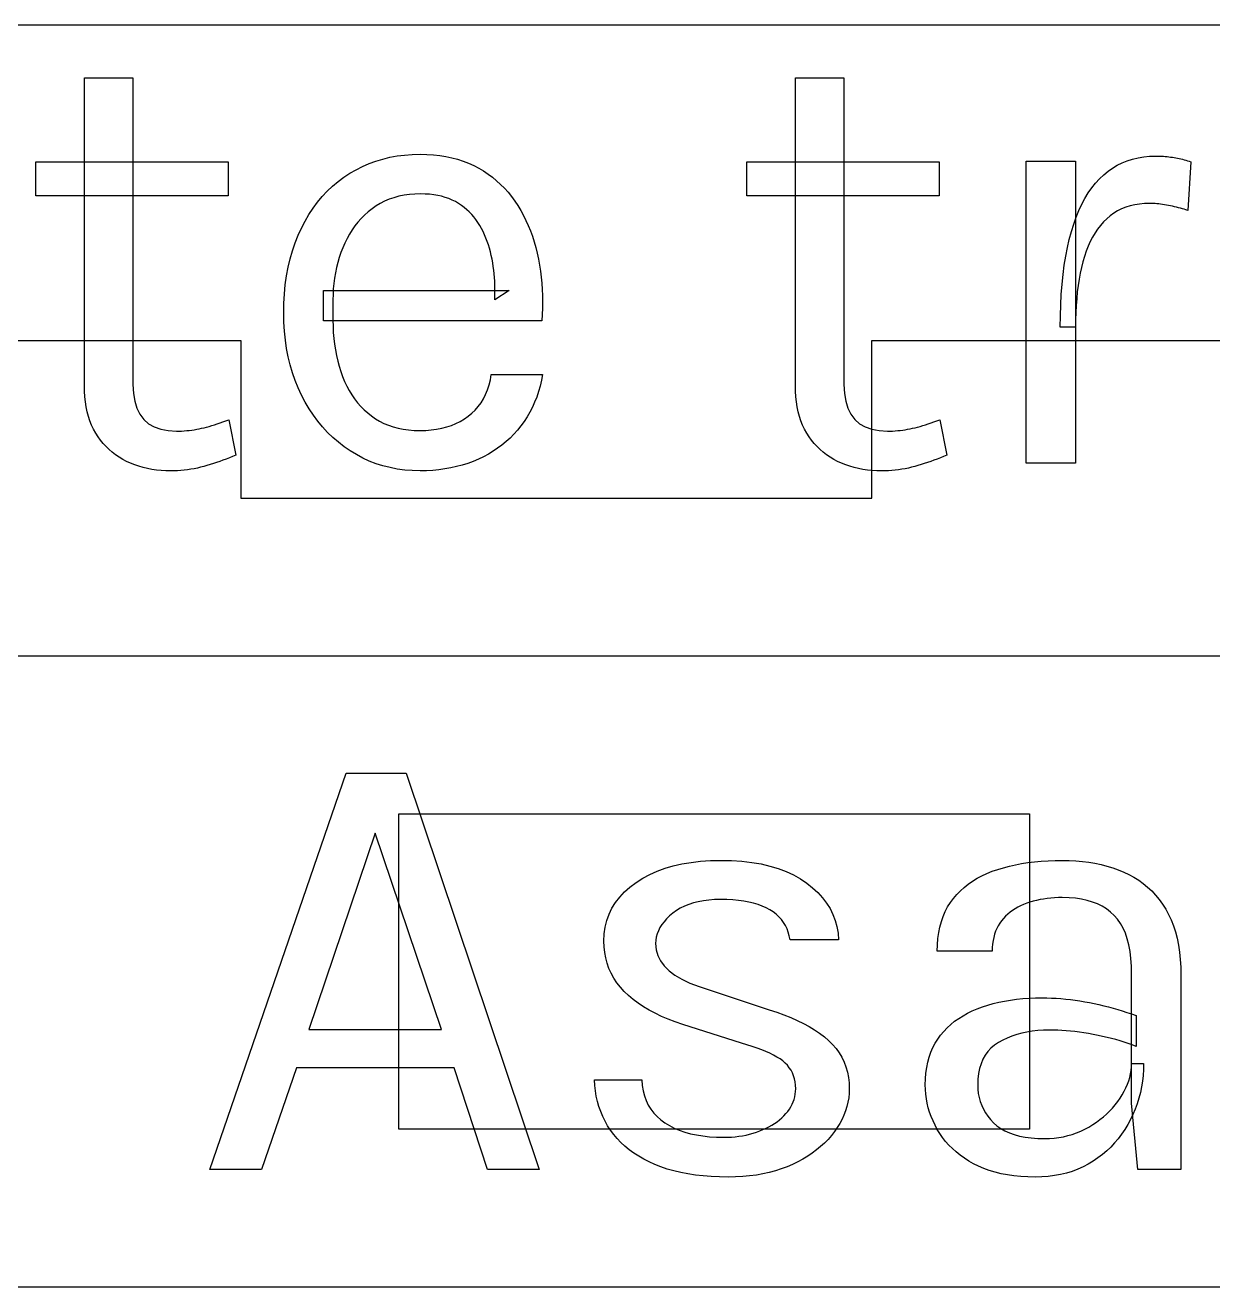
# Model space of a CAD drawing. Header units: millimetres. Extents: x 0 to 253, y 0 to 243.
# Drawn here: x 49.4 to 71.98, y 74 to 98 of the extents above; entities that cross this region are included whole.
import ezdxf

# ---------------------------------------------------------------- set-up
doc = ezdxf.new("R2010")
doc.units = ezdxf.units.MM
doc.layers.get('0').update_dxf_attribs({"linetype": 'CONTINUOUS'})

msp = doc.modelspace()

# ---------------------------------------------------------------- linework, layer by layer
for p, q in [((113, 98), (6, 98)), ((50.521, 91.142), (50.521, 96.998)), ((50.521, 96.998), (51.445, 96.998)), ((51.445, 96.998), (51.445, 91.166)), ((64.045, 91.142), (64.045, 96.998)), ((64.045, 96.998), (64.969, 96.998)), ((64.969, 96.998), (64.969, 91.166)), ((56.47, 95.513), (56.612, 95.531)), ((56.612, 95.531), (56.757, 95.542)), ((56.757, 95.542), (56.905, 95.546)), ((56.905, 95.546), (56.905, 95.546)), ((56.905, 95.546), (57.034, 95.543)), ((57.034, 95.543), (57.159, 95.535)), ((57.159, 95.535), (57.28, 95.522)), ((57.28, 95.522), (57.397, 95.504)), ((49.597, 94.754), (49.597, 95.402)), ((49.597, 95.402), (53.257, 95.402)), ((53.257, 95.402), (53.257, 94.754)), ((55.689, 95.252), (55.811, 95.314)), ((55.811, 95.314), (55.936, 95.368)), ((55.936, 95.368), (56.064, 95.415)), ((56.064, 95.415), (56.196, 95.455)), ((56.196, 95.455), (56.331, 95.488)), ((56.331, 95.488), (56.47, 95.513)), ((57.397, 95.504), (57.511, 95.48)), ((57.511, 95.48), (57.621, 95.451)), ((57.621, 95.451), (57.727, 95.417)), ((57.727, 95.417), (57.829, 95.377)), ((57.829, 95.377), (57.927, 95.332)), ((57.927, 95.332), (58.021, 95.282)), ((58.021, 95.282), (58.112, 95.227)), ((63.121, 94.754), (63.121, 95.402)), ((63.121, 95.402), (66.781, 95.402)), ((66.781, 95.402), (66.781, 94.754)), ((68.437, 89.666), (68.437, 95.414)), ((68.437, 95.414), (69.373, 95.414)), ((69.373, 95.414), (69.373, 89.666)), ((69.993, 95.221), (70.079, 95.282)), ((70.079, 95.282), (70.169, 95.335)), ((70.169, 95.335), (70.262, 95.381)), ((70.262, 95.381), (70.359, 95.421)), ((70.359, 95.421), (70.46, 95.453)), ((70.46, 95.453), (70.564, 95.478)), ((70.564, 95.478), (70.671, 95.496)), ((70.671, 95.496), (70.782, 95.506)), ((70.782, 95.506), (70.897, 95.51)), ((70.897, 95.51), (70.897, 95.51)), ((70.897, 95.51), (70.935, 95.51)), ((70.935, 95.51), (70.972, 95.509)), ((70.972, 95.509), (71.009, 95.508)), ((71.009, 95.508), (71.045, 95.506)), ((71.045, 95.506), (71.081, 95.503)), ((71.081, 95.503), (71.116, 95.5)), ((71.116, 95.5), (71.15, 95.497)), ((71.15, 95.497), (71.183, 95.493)), ((71.183, 95.493), (71.216, 95.488)), ((71.216, 95.488), (71.248, 95.483)), ((71.248, 95.483), (71.28, 95.477)), ((71.28, 95.477), (71.312, 95.471)), ((71.312, 95.471), (71.344, 95.464)), ((71.344, 95.464), (71.376, 95.457)), ((71.376, 95.457), (71.408, 95.449)), ((71.408, 95.449), (71.44, 95.441)), ((71.44, 95.441), (71.472, 95.432)), ((71.472, 95.432), (71.504, 95.423)), ((71.504, 95.423), (71.537, 95.413)), ((71.569, 95.402), (71.509, 94.478)), ((71.537, 95.413), (71.569, 95.402)), ((71.569, 95.402), (71.569, 95.402)), ((55.346, 95.025), (55.455, 95.107)), ((55.455, 95.107), (55.57, 95.183)), ((55.57, 95.183), (55.689, 95.252)), ((58.112, 95.227), (58.199, 95.169)), ((58.199, 95.169), (58.282, 95.107)), ((58.282, 95.107), (58.362, 95.041)), ((58.362, 95.041), (58.438, 94.972)), ((69.756, 94.996), (69.831, 95.078)), ((69.831, 95.078), (69.91, 95.153)), ((69.91, 95.153), (69.993, 95.221)), ((55.047, 94.741), (55.142, 94.842)), ((55.142, 94.842), (55.241, 94.937)), ((55.241, 94.937), (55.346, 95.025)), ((58.438, 94.972), (58.511, 94.898)), ((58.511, 94.898), (58.58, 94.821)), ((58.58, 94.821), (58.645, 94.741)), ((69.554, 94.704), (69.617, 94.809)), ((69.617, 94.809), (69.685, 94.906)), ((69.685, 94.906), (69.756, 94.996)), ((53.257, 94.754), (49.597, 94.754)), ((53.257, 94.754), (53.257, 94.754)), ((54.873, 94.52), (54.958, 94.634)), ((54.958, 94.634), (55.047, 94.741)), ((56.069, 94.562), (55.993, 94.508)), ((56.149, 94.61), (56.069, 94.562)), ((56.232, 94.652), (56.149, 94.61)), ((56.319, 94.688), (56.232, 94.652)), ((56.41, 94.719), (56.319, 94.688)), ((56.504, 94.745), (56.41, 94.719)), ((56.602, 94.765), (56.504, 94.745)), ((56.703, 94.779), (56.602, 94.765)), ((56.808, 94.787), (56.703, 94.779)), ((56.917, 94.79), (56.808, 94.787)), ((57.003, 94.788), (56.917, 94.79)), ((56.917, 94.79), (56.917, 94.79)), ((57.086, 94.783), (57.003, 94.788)), ((57.166, 94.774), (57.086, 94.783)), ((57.242, 94.761), (57.166, 94.774)), ((57.316, 94.745), (57.242, 94.761)), ((57.386, 94.725), (57.316, 94.745)), ((57.454, 94.702), (57.386, 94.725)), ((57.518, 94.675), (57.454, 94.702)), ((57.579, 94.644), (57.518, 94.675)), ((57.637, 94.61), (57.579, 94.644)), ((57.692, 94.573), (57.637, 94.61)), ((57.745, 94.533), (57.692, 94.573)), ((58.645, 94.741), (58.707, 94.656)), ((58.707, 94.656), (58.765, 94.568)), ((58.765, 94.568), (58.82, 94.477)), ((66.781, 94.754), (63.121, 94.754)), ((66.781, 94.754), (66.781, 94.754)), ((69.439, 94.474), (69.494, 94.593)), ((69.494, 94.593), (69.554, 94.704)), ((70.413, 94.563), (70.329, 94.537)), ((70.501, 94.584), (70.413, 94.563)), ((70.593, 94.598), (70.501, 94.584)), ((70.689, 94.607), (70.593, 94.598)), ((70.789, 94.61), (70.689, 94.607)), ((70.821, 94.61), (70.789, 94.61)), ((70.789, 94.61), (70.789, 94.61)), ((70.853, 94.608), (70.821, 94.61)), ((70.886, 94.606), (70.853, 94.608)), ((70.921, 94.604), (70.886, 94.606)), ((70.956, 94.6), (70.921, 94.604)), ((70.991, 94.596), (70.956, 94.6)), ((71.028, 94.591), (70.991, 94.596)), ((71.065, 94.585), (71.028, 94.591)), ((71.104, 94.578), (71.065, 94.585)), ((71.143, 94.571), (71.104, 94.578)), ((71.182, 94.563), (71.143, 94.571)), ((71.221, 94.555), (71.182, 94.563)), ((54.719, 94.274), (54.793, 94.401)), ((54.793, 94.401), (54.873, 94.52)), ((55.787, 94.323), (55.725, 94.254)), ((55.852, 94.388), (55.787, 94.323)), ((55.92, 94.45), (55.852, 94.388)), ((55.993, 94.508), (55.92, 94.45)), ((57.795, 94.491), (57.745, 94.533)), ((57.842, 94.447), (57.795, 94.491)), ((57.888, 94.401), (57.842, 94.447)), ((57.93, 94.352), (57.888, 94.401)), ((57.97, 94.301), (57.93, 94.352)), ((58.82, 94.477), (58.871, 94.383)), ((58.871, 94.383), (58.919, 94.287)), ((69.339, 94.214), (69.387, 94.348)), ((69.387, 94.348), (69.439, 94.474)), ((70.031, 94.374), (69.967, 94.319)), ((70.1, 94.424), (70.031, 94.374)), ((70.172, 94.467), (70.1, 94.424)), ((70.248, 94.505), (70.172, 94.467)), ((70.329, 94.537), (70.248, 94.505)), ((71.259, 94.546), (71.221, 94.555)), ((71.297, 94.537), (71.259, 94.546)), ((71.334, 94.528), (71.297, 94.537)), ((71.37, 94.519), (71.334, 94.528)), ((71.406, 94.509), (71.37, 94.519)), ((71.441, 94.499), (71.406, 94.509)), ((71.475, 94.489), (71.441, 94.499)), ((71.509, 94.478), (71.475, 94.489)), ((54.585, 94.004), (54.649, 94.142)), ((54.649, 94.142), (54.719, 94.274)), ((55.614, 94.106), (55.563, 94.026)), ((55.668, 94.182), (55.614, 94.106)), ((55.725, 94.254), (55.668, 94.182)), ((58.008, 94.247), (57.97, 94.301)), ((58.043, 94.191), (58.008, 94.247)), ((58.075, 94.133), (58.043, 94.191)), ((58.105, 94.073), (58.075, 94.133)), ((58.919, 94.287), (58.963, 94.189)), ((58.963, 94.189), (59.004, 94.089)), ((59.004, 94.089), (59.042, 93.986)), ((69.295, 94.073), (69.339, 94.214)), ((69.795, 94.123), (69.745, 94.048)), ((69.849, 94.193), (69.795, 94.123)), ((69.906, 94.258), (69.849, 94.193)), ((69.967, 94.319), (69.906, 94.258)), ((54.478, 93.711), (54.528, 93.86)), ((54.528, 93.86), (54.585, 94.004)), ((55.474, 93.857), (55.435, 93.767)), ((55.517, 93.944), (55.474, 93.857)), ((55.563, 94.026), (55.517, 93.944)), ((58.133, 94.012), (58.105, 94.073)), ((58.16, 93.95), (58.133, 94.012)), ((58.184, 93.886), (58.16, 93.95)), ((58.206, 93.822), (58.184, 93.886)), ((59.042, 93.986), (59.076, 93.881)), ((59.076, 93.881), (59.107, 93.773)), ((69.219, 93.769), (69.255, 93.925)), ((69.255, 93.925), (69.295, 94.073)), ((69.654, 93.884), (69.614, 93.795)), ((69.698, 93.969), (69.654, 93.884)), ((69.745, 94.048), (69.698, 93.969)), ((54.434, 93.557), (54.478, 93.711)), ((55.4, 93.674), (55.368, 93.58)), ((55.435, 93.767), (55.4, 93.674)), ((58.227, 93.756), (58.206, 93.822)), ((58.245, 93.689), (58.227, 93.756)), ((58.261, 93.621), (58.245, 93.689)), ((58.276, 93.552), (58.261, 93.621)), ((59.107, 93.773), (59.134, 93.663)), ((59.134, 93.663), (59.158, 93.551)), ((69.161, 93.436), (69.188, 93.606)), ((69.188, 93.606), (69.219, 93.769)), ((69.544, 93.603), (69.514, 93.5)), ((69.577, 93.702), (69.544, 93.603)), ((69.614, 93.795), (69.577, 93.702)), ((54.367, 93.233), (54.397, 93.398)), ((54.397, 93.398), (54.434, 93.557)), ((55.316, 93.388), (55.296, 93.289)), ((55.34, 93.485), (55.316, 93.388)), ((55.368, 93.58), (55.34, 93.485)), ((58.288, 93.482), (58.276, 93.552)), ((58.299, 93.411), (58.288, 93.482)), ((58.308, 93.34), (58.299, 93.411)), ((59.158, 93.551), (59.179, 93.437)), ((59.179, 93.437), (59.196, 93.323)), ((69.138, 93.258), (69.161, 93.436)), ((69.487, 93.393), (69.463, 93.281)), ((69.514, 93.5), (69.487, 93.393)), ((54.343, 93.063), (54.367, 93.233)), ((55.279, 93.189), (55.266, 93.088)), ((55.296, 93.289), (55.279, 93.189)), ((58.315, 93.27), (58.308, 93.34)), ((58.322, 93.199), (58.315, 93.27)), ((58.326, 93.128), (58.322, 93.199)), ((58.329, 93.057), (58.326, 93.128)), ((59.196, 93.323), (59.21, 93.207)), ((59.21, 93.207), (59.221, 93.091)), ((69.119, 93.073), (69.138, 93.258)), ((69.442, 93.166), (69.424, 93.048)), ((69.463, 93.281), (69.442, 93.166)), ((54.316, 92.708), (54.326, 92.888)), ((54.326, 92.888), (54.343, 93.063)), ((55.069, 92.378), (55.069, 92.954)), ((55.069, 92.954), (58.603, 92.954)), ((55.251, 92.88), (55.249, 92.774)), ((55.256, 92.985), (55.251, 92.88)), ((55.266, 93.088), (55.256, 92.985)), ((58.603, 92.954), (58.327, 92.774)), ((58.331, 92.986), (58.329, 93.057)), ((58.33, 92.845), (58.331, 92.916)), ((58.331, 92.916), (58.331, 92.986)), ((59.221, 93.091), (59.229, 92.974)), ((59.229, 92.974), (59.234, 92.857)), ((69.093, 92.68), (69.104, 92.88)), ((69.104, 92.88), (69.119, 93.073)), ((69.408, 92.925), (69.396, 92.799)), ((69.424, 93.048), (69.408, 92.925)), ((54.313, 92.522), (54.316, 92.708)), ((55.249, 92.774), (55.249, 92.774)), ((55.249, 92.774), (55.249, 92.39)), ((58.327, 92.774), (58.33, 92.845)), ((59.234, 92.857), (59.235, 92.738)), ((59.235, 92.738), (59.234, 92.619)), ((69.087, 92.473), (69.093, 92.68)), ((69.386, 92.67), (69.379, 92.536)), ((69.396, 92.799), (69.386, 92.67)), ((54.316, 92.348), (54.313, 92.522)), ((54.313, 92.522), (54.313, 92.522)), ((59.229, 92.499), (59.221, 92.378)), ((59.234, 92.619), (59.229, 92.499)), ((69.085, 92.258), (69.087, 92.473)), ((69.379, 92.536), (69.374, 92.399)), ((54.327, 92.177), (54.316, 92.348)), ((54.344, 92.011), (54.327, 92.177)), ((59.221, 92.378), (55.069, 92.378)), ((55.249, 92.39), (55.251, 92.271)), ((55.251, 92.271), (55.256, 92.155)), ((59.221, 92.378), (59.221, 92.378)), ((69.373, 92.258), (69.085, 92.258)), ((69.374, 92.399), (69.373, 92.258)), ((69.373, 92.258), (69.373, 92.258)), ((69.373, 92.258), (69.373, 92.258)), ((41.5, 92), (53.5, 92)), ((53.5, 92), (53.5, 89)), ((54.367, 91.849), (54.344, 92.011)), ((55.256, 92.155), (55.265, 92.041)), ((55.265, 92.041), (55.278, 91.93)), ((55.278, 91.93), (55.295, 91.822)), ((65.5, 89), (65.5, 92)), ((65.5, 92), (77.5, 92)), ((54.398, 91.691), (54.367, 91.849)), ((54.435, 91.537), (54.398, 91.691)), ((55.295, 91.822), (55.315, 91.715)), ((55.315, 91.715), (55.339, 91.612)), ((54.479, 91.387), (54.435, 91.537)), ((55.339, 91.612), (55.366, 91.511)), ((55.366, 91.511), (55.397, 91.412)), ((54.53, 91.241), (54.479, 91.387)), ((54.588, 91.1), (54.53, 91.241)), ((55.397, 91.412), (55.432, 91.316)), ((55.432, 91.316), (55.47, 91.223)), ((55.47, 91.223), (55.513, 91.134)), ((58.219, 91.157), (58.243, 91.255)), ((58.243, 91.255), (58.261, 91.358)), ((58.261, 91.358), (58.261, 91.358)), ((58.261, 91.358), (59.233, 91.358)), ((59.213, 91.246), (59.188, 91.136)), ((59.233, 91.358), (59.213, 91.246)), ((50.523, 91.036), (50.521, 91.142)), ((50.521, 91.142), (50.521, 91.142)), ((50.53, 90.933), (50.523, 91.036)), ((51.445, 91.166), (51.453, 90.997)), ((51.453, 90.997), (51.478, 90.846)), ((54.652, 90.962), (54.588, 91.1)), ((54.722, 90.829), (54.652, 90.962)), ((55.513, 91.134), (55.558, 91.049)), ((55.558, 91.049), (55.608, 90.968)), ((55.608, 90.968), (55.661, 90.891)), ((58.112, 90.894), (58.153, 90.977)), ((58.153, 90.977), (58.189, 91.064)), ((58.189, 91.064), (58.219, 91.157)), ((59.158, 91.03), (59.125, 90.927)), ((59.188, 91.136), (59.158, 91.03)), ((64.047, 91.036), (64.045, 91.142)), ((64.045, 91.142), (64.045, 91.142)), ((64.054, 90.933), (64.047, 91.036)), ((64.969, 91.166), (64.977, 90.997)), ((64.977, 90.997), (65.002, 90.846)), ((50.54, 90.834), (50.53, 90.933)), ((50.556, 90.739), (50.54, 90.834)), ((50.575, 90.647), (50.556, 90.739)), ((51.478, 90.846), (51.52, 90.713)), ((54.797, 90.703), (54.722, 90.829)), ((55.661, 90.891), (55.717, 90.818)), ((55.717, 90.818), (55.778, 90.749)), ((55.778, 90.749), (55.842, 90.684)), ((57.956, 90.678), (58.014, 90.745)), ((58.014, 90.745), (58.066, 90.817)), ((58.066, 90.817), (58.112, 90.894)), ((59.043, 90.731), (58.995, 90.638)), ((59.086, 90.828), (59.043, 90.731)), ((59.125, 90.927), (59.086, 90.828)), ((64.064, 90.834), (64.054, 90.933)), ((64.08, 90.739), (64.064, 90.834)), ((64.099, 90.647), (64.08, 90.739)), ((65.002, 90.846), (65.044, 90.713)), ((50.599, 90.559), (50.575, 90.647)), ((50.627, 90.474), (50.599, 90.559)), ((51.52, 90.713), (51.577, 90.598)), ((51.577, 90.598), (51.652, 90.5)), ((51.652, 90.5), (51.743, 90.42)), ((53.212, 90.473), (53.269, 90.494)), ((53.269, 90.494), (53.269, 90.494)), ((53.269, 90.494), (53.401, 89.822)), ((54.878, 90.582), (54.797, 90.703)), ((54.963, 90.467), (54.878, 90.582)), ((55.842, 90.684), (55.91, 90.623)), ((55.91, 90.623), (55.981, 90.566)), ((55.981, 90.566), (56.056, 90.514)), ((56.056, 90.514), (56.135, 90.467)), ((57.671, 90.463), (57.749, 90.509)), ((57.749, 90.509), (57.823, 90.56)), ((57.823, 90.56), (57.892, 90.617)), ((57.892, 90.617), (57.956, 90.678)), ((58.943, 90.548), (58.886, 90.461)), ((58.995, 90.638), (58.943, 90.548)), ((64.123, 90.559), (64.099, 90.647)), ((64.151, 90.474), (64.123, 90.559)), ((65.044, 90.713), (65.101, 90.598)), ((65.101, 90.598), (65.176, 90.5)), ((65.176, 90.5), (65.267, 90.42)), ((66.736, 90.473), (66.793, 90.494)), ((66.793, 90.494), (66.793, 90.494)), ((66.793, 90.494), (66.925, 89.822)), ((50.659, 90.393), (50.627, 90.474)), ((50.696, 90.316), (50.659, 90.393)), ((50.737, 90.242), (50.696, 90.316)), ((50.782, 90.172), (50.737, 90.242)), ((51.743, 90.42), (51.851, 90.358)), ((51.851, 90.358), (51.975, 90.314)), ((51.975, 90.314), (52.116, 90.287)), ((52.116, 90.287), (52.273, 90.278)), ((52.273, 90.278), (52.322, 90.279)), ((52.273, 90.278), (52.273, 90.278)), ((52.322, 90.279), (52.371, 90.28)), ((52.371, 90.28), (52.419, 90.283)), ((52.419, 90.283), (52.467, 90.287)), ((52.467, 90.287), (52.515, 90.291)), ((52.515, 90.291), (52.563, 90.297)), ((52.563, 90.297), (52.61, 90.304)), ((52.61, 90.304), (52.657, 90.313)), ((52.657, 90.313), (52.704, 90.322)), ((52.704, 90.322), (52.75, 90.332)), ((52.75, 90.332), (52.797, 90.343)), ((52.797, 90.343), (52.845, 90.356)), ((52.845, 90.356), (52.894, 90.369)), ((52.894, 90.369), (52.944, 90.384)), ((52.944, 90.384), (52.995, 90.4)), ((52.995, 90.4), (53.048, 90.416)), ((53.048, 90.416), (53.101, 90.434)), ((53.101, 90.434), (53.156, 90.453)), ((53.156, 90.453), (53.212, 90.473)), ((55.053, 90.358), (54.963, 90.467)), ((55.147, 90.255), (55.053, 90.358)), ((55.247, 90.158), (55.147, 90.255)), ((56.135, 90.467), (56.218, 90.425)), ((56.218, 90.425), (56.305, 90.389)), ((56.305, 90.389), (56.395, 90.359)), ((56.395, 90.359), (56.489, 90.334)), ((56.489, 90.334), (56.587, 90.315)), ((56.587, 90.315), (56.689, 90.301)), ((56.689, 90.301), (56.795, 90.293)), ((56.795, 90.293), (56.905, 90.29)), ((56.905, 90.29), (57.015, 90.293)), ((56.905, 90.29), (56.905, 90.29)), ((57.015, 90.293), (57.12, 90.301)), ((57.12, 90.301), (57.222, 90.314)), ((57.222, 90.314), (57.32, 90.333)), ((57.32, 90.333), (57.413, 90.358)), ((57.413, 90.358), (57.503, 90.387)), ((57.503, 90.387), (57.589, 90.422)), ((57.589, 90.422), (57.671, 90.463)), ((58.76, 90.297), (58.691, 90.22)), ((58.825, 90.377), (58.76, 90.297)), ((58.886, 90.461), (58.825, 90.377)), ((64.183, 90.393), (64.151, 90.474)), ((64.22, 90.316), (64.183, 90.393)), ((64.261, 90.242), (64.22, 90.316)), ((64.306, 90.172), (64.261, 90.242)), ((65.267, 90.42), (65.375, 90.358)), ((65.375, 90.358), (65.499, 90.314)), ((65.499, 90.314), (65.64, 90.287)), ((65.64, 90.287), (65.797, 90.278)), ((65.797, 90.278), (65.846, 90.279)), ((65.797, 90.278), (65.797, 90.278)), ((65.846, 90.279), (65.895, 90.28)), ((65.895, 90.28), (65.943, 90.283)), ((65.943, 90.283), (65.991, 90.287)), ((65.991, 90.287), (66.039, 90.291)), ((66.039, 90.291), (66.087, 90.297)), ((66.087, 90.297), (66.134, 90.304)), ((66.134, 90.304), (66.181, 90.313)), ((66.181, 90.313), (66.228, 90.322)), ((66.228, 90.322), (66.274, 90.332)), ((66.274, 90.332), (66.321, 90.343)), ((66.321, 90.343), (66.369, 90.356)), ((66.369, 90.356), (66.418, 90.369)), ((66.418, 90.369), (66.468, 90.384)), ((66.468, 90.384), (66.519, 90.4)), ((66.519, 90.4), (66.572, 90.416)), ((66.572, 90.416), (66.625, 90.434)), ((66.625, 90.434), (66.68, 90.453)), ((66.68, 90.453), (66.736, 90.473)), ((50.83, 90.105), (50.782, 90.172)), ((50.881, 90.042), (50.83, 90.105)), ((50.935, 89.983), (50.881, 90.042)), ((55.352, 90.067), (55.247, 90.158)), ((55.461, 89.982), (55.352, 90.067)), ((58.463, 90.013), (58.381, 89.952)), ((58.543, 90.078), (58.463, 90.013)), ((58.619, 90.147), (58.543, 90.078)), ((58.691, 90.22), (58.619, 90.147)), ((64.354, 90.105), (64.306, 90.172)), ((64.405, 90.042), (64.354, 90.105)), ((64.459, 89.983), (64.405, 90.042)), ((50.992, 89.927), (50.935, 89.983)), ((51.052, 89.875), (50.992, 89.927)), ((51.116, 89.826), (51.052, 89.875)), ((51.182, 89.781), (51.116, 89.826)), ((51.252, 89.74), (51.182, 89.781)), ((53.279, 89.771), (53.218, 89.747)), ((53.34, 89.796), (53.279, 89.771)), ((53.401, 89.822), (53.34, 89.796)), ((55.576, 89.903), (55.461, 89.982)), ((55.695, 89.831), (55.576, 89.903)), ((55.816, 89.766), (55.695, 89.831)), ((55.941, 89.709), (55.816, 89.766)), ((58.112, 89.79), (58.015, 89.744)), ((58.205, 89.84), (58.112, 89.79)), ((58.295, 89.894), (58.205, 89.84)), ((58.381, 89.952), (58.295, 89.894)), ((64.516, 89.927), (64.459, 89.983)), ((64.576, 89.875), (64.516, 89.927)), ((64.64, 89.826), (64.576, 89.875)), ((64.706, 89.781), (64.64, 89.826)), ((64.776, 89.74), (64.706, 89.781)), ((66.803, 89.771), (66.742, 89.747)), ((66.864, 89.796), (66.803, 89.771)), ((66.925, 89.822), (66.864, 89.796)), ((51.325, 89.702), (51.252, 89.74)), ((51.4, 89.668), (51.325, 89.702)), ((51.478, 89.637), (51.4, 89.668)), ((51.557, 89.61), (51.478, 89.637)), ((51.638, 89.587), (51.557, 89.61)), ((51.721, 89.567), (51.638, 89.587)), ((51.806, 89.551), (51.721, 89.567)), ((51.893, 89.538), (51.806, 89.551)), ((51.982, 89.529), (51.893, 89.538)), ((52.072, 89.524), (51.982, 89.529)), ((52.165, 89.522), (52.072, 89.524)), ((52.23, 89.523), (52.165, 89.522)), ((52.165, 89.522), (52.165, 89.522)), ((52.165, 89.522), (52.165, 89.522)), ((52.294, 89.525), (52.23, 89.523)), ((52.358, 89.53), (52.294, 89.525)), ((52.421, 89.535), (52.358, 89.53)), ((52.484, 89.543), (52.421, 89.535)), ((52.546, 89.552), (52.484, 89.543)), ((52.608, 89.563), (52.546, 89.552)), ((52.67, 89.576), (52.608, 89.563)), ((52.731, 89.59), (52.67, 89.576)), ((52.792, 89.606), (52.731, 89.59)), ((52.853, 89.623), (52.792, 89.606)), ((52.913, 89.642), (52.853, 89.623)), ((52.974, 89.661), (52.913, 89.642)), ((53.035, 89.681), (52.974, 89.661)), ((53.096, 89.702), (53.035, 89.681)), ((53.157, 89.724), (53.096, 89.702)), ((53.218, 89.747), (53.157, 89.724)), ((56.069, 89.659), (55.941, 89.709)), ((56.201, 89.617), (56.069, 89.659)), ((56.335, 89.583), (56.201, 89.617)), ((56.473, 89.556), (56.335, 89.583)), ((56.614, 89.537), (56.473, 89.556)), ((56.758, 89.526), (56.614, 89.537)), ((56.905, 89.522), (56.758, 89.526)), ((57.027, 89.524), (56.905, 89.522)), ((56.905, 89.522), (56.905, 89.522)), ((56.905, 89.522), (56.905, 89.522)), ((57.147, 89.531), (57.027, 89.524)), ((57.264, 89.542), (57.147, 89.531)), ((57.379, 89.558), (57.264, 89.542)), ((57.492, 89.578), (57.379, 89.558)), ((57.601, 89.602), (57.492, 89.578)), ((57.708, 89.631), (57.601, 89.602)), ((57.813, 89.664), (57.708, 89.631)), ((57.915, 89.702), (57.813, 89.664)), ((58.015, 89.744), (57.915, 89.702)), ((64.849, 89.702), (64.776, 89.74)), ((64.924, 89.668), (64.849, 89.702)), ((65.002, 89.637), (64.924, 89.668)), ((65.081, 89.61), (65.002, 89.637)), ((65.162, 89.587), (65.081, 89.61)), ((65.245, 89.567), (65.162, 89.587)), ((65.33, 89.551), (65.245, 89.567)), ((65.417, 89.538), (65.33, 89.551)), ((65.506, 89.529), (65.417, 89.538)), ((65.596, 89.524), (65.506, 89.529)), ((65.689, 89.522), (65.596, 89.524)), ((65.754, 89.523), (65.689, 89.522)), ((65.689, 89.522), (65.689, 89.522)), ((65.689, 89.522), (65.689, 89.522)), ((65.818, 89.525), (65.754, 89.523)), ((65.882, 89.53), (65.818, 89.525)), ((65.945, 89.535), (65.882, 89.53)), ((66.008, 89.543), (65.945, 89.535)), ((66.07, 89.552), (66.008, 89.543)), ((66.132, 89.563), (66.07, 89.552)), ((66.194, 89.576), (66.132, 89.563)), ((66.255, 89.59), (66.194, 89.576)), ((66.316, 89.606), (66.255, 89.59)), ((66.377, 89.623), (66.316, 89.606)), ((66.437, 89.642), (66.377, 89.623)), ((66.498, 89.661), (66.437, 89.642)), ((66.559, 89.681), (66.498, 89.661)), ((66.62, 89.702), (66.559, 89.681)), ((66.681, 89.724), (66.62, 89.702)), ((66.742, 89.747), (66.681, 89.724)), ((69.373, 89.666), (68.437, 89.666)), ((69.373, 89.666), (69.373, 89.666)), ((53.5, 89), (65.5, 89)), ((125, 86), (0, 86)), ((52.909, 76.232), (55.501, 83.768)), ((55.501, 83.768), (56.641, 83.768)), ((56.641, 83.768), (59.173, 76.232)), ((56.5, 77), (56.5, 83)), ((56.5, 83), (68.5, 83)), ((68.5, 83), (68.5, 77)), ((56.053, 82.628), (54.793, 78.896)), ((57.313, 78.896), (56.053, 82.628)), ((56.053, 82.628), (56.053, 82.628)), ((62.06, 82.074), (62.24, 82.095)), ((62.24, 82.095), (62.428, 82.108)), ((62.428, 82.108), (62.623, 82.112)), ((62.623, 82.112), (62.623, 82.112)), ((62.623, 82.112), (62.829, 82.108)), ((62.829, 82.108), (63.026, 82.095)), ((63.026, 82.095), (63.214, 82.073)), ((68.469, 82.069), (68.593, 82.085)), ((68.593, 82.085), (68.721, 82.097)), ((68.721, 82.097), (68.851, 82.105)), ((68.851, 82.105), (68.985, 82.11)), ((68.985, 82.11), (69.121, 82.112)), ((69.121, 82.112), (69.121, 82.112)), ((69.121, 82.112), (69.252, 82.11)), ((69.252, 82.11), (69.379, 82.103)), ((69.379, 82.103), (69.504, 82.092)), ((69.504, 82.092), (69.625, 82.076)), ((61.141, 81.772), (61.275, 81.843)), ((61.275, 81.843), (61.417, 81.906)), ((61.417, 81.906), (61.566, 81.961)), ((61.566, 81.961), (61.723, 82.007)), ((61.723, 82.007), (61.888, 82.045)), ((61.888, 82.045), (62.06, 82.074)), ((63.214, 82.073), (63.392, 82.043)), ((63.392, 82.043), (63.561, 82.004)), ((63.561, 82.004), (63.72, 81.956)), ((63.72, 81.956), (63.869, 81.9)), ((63.869, 81.9), (64.009, 81.836)), ((67.593, 81.82), (67.688, 81.864)), ((67.688, 81.864), (67.789, 81.905)), ((67.789, 81.905), (67.894, 81.941)), ((67.894, 81.941), (68.003, 81.973)), ((68.003, 81.973), (68.115, 82.003)), ((68.115, 82.003), (68.23, 82.028)), ((68.23, 82.028), (68.348, 82.05)), ((68.348, 82.05), (68.469, 82.069)), ((69.625, 82.076), (69.743, 82.056)), ((69.743, 82.056), (69.859, 82.032)), ((69.859, 82.032), (69.972, 82.003)), ((69.972, 82.003), (70.081, 81.97)), ((70.081, 81.97), (70.188, 81.932)), ((70.188, 81.932), (70.291, 81.89)), ((70.291, 81.89), (70.391, 81.843)), ((70.391, 81.843), (70.486, 81.791)), ((60.795, 81.513), (60.899, 81.605)), ((60.899, 81.605), (61.015, 81.692)), ((61.015, 81.692), (61.141, 81.772)), ((64.009, 81.836), (64.14, 81.762)), ((64.14, 81.762), (64.261, 81.68)), ((64.261, 81.68), (64.372, 81.591)), ((67.255, 81.599), (67.333, 81.66)), ((67.333, 81.66), (67.415, 81.718)), ((67.415, 81.718), (67.501, 81.771)), ((67.501, 81.771), (67.593, 81.82)), ((70.486, 81.791), (70.577, 81.733)), ((70.577, 81.733), (70.663, 81.671)), ((70.663, 81.671), (70.745, 81.603)), ((70.745, 81.603), (70.823, 81.53)), ((60.623, 81.312), (60.703, 81.415)), ((60.703, 81.415), (60.795, 81.513)), ((62.509, 81.365), (62.4, 81.358)), ((62.623, 81.368), (62.509, 81.365)), ((62.741, 81.366), (62.623, 81.368)), ((62.623, 81.368), (62.623, 81.368)), ((62.854, 81.36), (62.741, 81.366)), ((62.962, 81.35), (62.854, 81.36)), ((64.372, 81.591), (64.471, 81.499)), ((64.471, 81.499), (64.56, 81.401)), ((64.56, 81.401), (64.637, 81.3)), ((66.993, 81.31), (67.051, 81.389)), ((67.051, 81.389), (67.115, 81.463)), ((67.115, 81.463), (67.183, 81.533)), ((67.183, 81.533), (67.255, 81.599)), ((68.699, 81.365), (68.634, 81.351)), ((68.766, 81.377), (68.699, 81.365)), ((68.834, 81.387), (68.766, 81.377)), ((68.904, 81.394), (68.834, 81.387)), ((68.975, 81.4), (68.904, 81.394)), ((69.047, 81.403), (68.975, 81.4)), ((69.121, 81.404), (69.047, 81.403)), ((69.25, 81.401), (69.121, 81.404)), ((69.121, 81.404), (69.121, 81.404)), ((69.372, 81.39), (69.25, 81.401)), ((69.487, 81.373), (69.372, 81.39)), ((69.596, 81.35), (69.487, 81.373)), ((70.823, 81.53), (70.896, 81.451)), ((70.896, 81.451), (70.965, 81.368)), ((70.965, 81.368), (71.029, 81.279)), ((60.501, 81.089), (60.556, 81.203)), ((60.556, 81.203), (60.623, 81.312)), ((61.782, 81.157), (61.714, 81.107)), ((61.855, 81.201), (61.782, 81.157)), ((61.933, 81.24), (61.855, 81.201)), ((62.016, 81.274), (61.933, 81.24)), ((62.105, 81.303), (62.016, 81.274)), ((62.198, 81.326), (62.105, 81.303)), ((62.297, 81.345), (62.198, 81.326)), ((62.4, 81.358), (62.297, 81.345)), ((63.064, 81.337), (62.962, 81.35)), ((63.16, 81.319), (63.064, 81.337)), ((63.251, 81.298), (63.16, 81.319)), ((63.336, 81.272), (63.251, 81.298)), ((63.416, 81.243), (63.336, 81.272)), ((63.49, 81.21), (63.416, 81.243)), ((63.559, 81.173), (63.49, 81.21)), ((63.622, 81.132), (63.559, 81.173)), ((63.68, 81.088), (63.622, 81.132)), ((64.637, 81.3), (64.704, 81.194)), ((64.704, 81.194), (64.759, 81.084)), ((66.855, 81.045), (66.895, 81.139)), ((66.895, 81.139), (66.941, 81.227)), ((66.941, 81.227), (66.993, 81.31)), ((68.128, 81.124), (68.084, 81.087)), ((68.174, 81.159), (68.128, 81.124)), ((68.224, 81.191), (68.174, 81.159)), ((68.276, 81.221), (68.224, 81.191)), ((68.33, 81.248), (68.276, 81.221)), ((68.387, 81.273), (68.33, 81.248)), ((68.446, 81.296), (68.387, 81.273)), ((68.507, 81.317), (68.446, 81.296)), ((68.57, 81.335), (68.507, 81.317)), ((68.634, 81.351), (68.57, 81.335)), ((69.698, 81.319), (69.596, 81.35)), ((69.794, 81.282), (69.698, 81.319)), ((69.883, 81.238), (69.794, 81.282)), ((69.966, 81.187), (69.883, 81.238)), ((70.042, 81.129), (69.966, 81.187)), ((70.111, 81.065), (70.042, 81.129)), ((71.029, 81.279), (71.089, 81.185)), ((71.089, 81.185), (71.144, 81.085)), ((60.427, 80.843), (60.458, 80.969)), ((60.458, 80.969), (60.501, 81.089)), ((61.505, 80.889), (61.469, 80.832)), ((61.547, 80.945), (61.505, 80.889)), ((61.596, 81), (61.547, 80.945)), ((61.652, 81.054), (61.596, 81)), ((61.714, 81.107), (61.652, 81.054)), ((63.732, 81.04), (63.68, 81.088)), ((63.779, 80.988), (63.732, 81.04)), ((63.82, 80.932), (63.779, 80.988)), ((63.856, 80.873), (63.82, 80.932)), ((64.759, 81.084), (64.802, 80.969)), ((64.802, 80.969), (64.835, 80.851)), ((66.794, 80.844), (66.822, 80.947)), ((66.822, 80.947), (66.855, 81.045)), ((67.932, 80.917), (67.902, 80.868)), ((67.966, 80.963), (67.932, 80.917)), ((68.003, 81.007), (67.966, 80.963)), ((68.042, 81.048), (68.003, 81.007)), ((68.084, 81.087), (68.042, 81.048)), ((70.174, 80.993), (70.111, 81.065)), ((70.23, 80.912), (70.174, 80.993)), ((70.279, 80.822), (70.23, 80.912)), ((71.144, 81.085), (71.193, 80.98)), ((71.193, 80.98), (71.236, 80.869)), ((60.403, 80.576), (60.409, 80.712)), ((60.409, 80.712), (60.427, 80.843)), ((61.4, 80.653), (61.39, 80.591)), ((61.416, 80.714), (61.4, 80.653)), ((61.439, 80.773), (61.416, 80.714)), ((61.469, 80.832), (61.439, 80.773)), ((63.886, 80.81), (63.856, 80.873)), ((63.91, 80.744), (63.886, 80.81)), ((63.929, 80.674), (63.91, 80.744)), ((63.943, 80.6), (63.929, 80.674)), ((64.835, 80.851), (64.857, 80.727)), ((64.857, 80.727), (64.867, 80.6)), ((66.757, 80.624), (66.773, 80.737)), ((66.773, 80.737), (66.794, 80.844)), ((67.817, 80.647), (67.805, 80.585)), ((67.833, 80.706), (67.817, 80.647)), ((67.853, 80.762), (67.833, 80.706)), ((67.876, 80.816), (67.853, 80.762)), ((67.902, 80.868), (67.876, 80.816)), ((70.322, 80.724), (70.279, 80.822)), ((70.359, 80.617), (70.322, 80.724)), ((71.236, 80.869), (71.273, 80.752)), ((71.273, 80.752), (71.305, 80.629)), ((60.407, 80.466), (60.403, 80.576)), ((60.403, 80.576), (60.403, 80.576)), ((60.418, 80.359), (60.407, 80.466)), ((61.39, 80.591), (61.387, 80.528)), ((61.387, 80.528), (61.387, 80.528)), ((61.387, 80.528), (61.397, 80.412)), ((61.397, 80.412), (61.428, 80.303)), ((64.867, 80.6), (63.943, 80.6)), ((64.867, 80.6), (64.867, 80.6)), ((66.745, 80.384), (66.748, 80.506)), ((66.748, 80.506), (66.757, 80.624)), ((67.791, 80.454), (67.789, 80.384)), ((67.796, 80.52), (67.791, 80.454)), ((67.805, 80.585), (67.796, 80.52)), ((70.388, 80.502), (70.359, 80.617)), ((70.411, 80.377), (70.388, 80.502)), ((71.305, 80.629), (71.331, 80.501)), ((71.331, 80.501), (71.351, 80.366)), ((60.438, 80.256), (60.418, 80.359)), ((60.465, 80.155), (60.438, 80.256)), ((61.428, 80.303), (61.479, 80.2)), ((61.479, 80.2), (61.55, 80.103)), ((67.789, 80.384), (66.745, 80.384)), ((67.789, 80.384), (67.789, 80.384)), ((70.428, 80.244), (70.411, 80.377)), ((70.438, 80.102), (70.428, 80.244)), ((71.351, 80.366), (71.365, 80.226)), ((71.365, 80.226), (71.374, 80.08)), ((60.5, 80.058), (60.465, 80.155)), ((60.542, 79.964), (60.5, 80.058)), ((60.593, 79.873), (60.542, 79.964)), ((61.55, 80.103), (61.642, 80.012)), ((61.642, 80.012), (61.754, 79.928)), ((61.754, 79.928), (61.887, 79.849)), ((70.441, 79.952), (70.438, 80.102)), ((70.441, 77.492), (70.441, 79.952)), ((71.374, 80.08), (71.377, 79.928)), ((71.377, 79.928), (71.377, 79.928)), ((71.377, 79.928), (71.377, 76.232)), ((60.651, 79.785), (60.593, 79.873)), ((60.716, 79.7), (60.651, 79.785)), ((60.79, 79.619), (60.716, 79.7)), ((61.887, 79.849), (62.04, 79.777)), ((62.04, 79.777), (62.213, 79.712)), ((62.213, 79.712), (62.407, 79.652)), ((60.871, 79.541), (60.79, 79.619)), ((60.958, 79.466), (60.871, 79.541)), ((61.053, 79.395), (60.958, 79.466)), ((62.407, 79.652), (62.407, 79.652)), ((62.407, 79.652), (63.547, 79.268)), ((68.026, 79.434), (68.139, 79.453)), ((68.139, 79.453), (68.253, 79.469)), ((68.253, 79.469), (68.37, 79.481)), ((68.37, 79.481), (68.49, 79.489)), ((68.49, 79.489), (68.612, 79.494)), ((68.612, 79.494), (68.737, 79.496)), ((68.737, 79.496), (68.737, 79.496)), ((68.737, 79.496), (68.827, 79.495)), ((68.827, 79.495), (68.917, 79.492)), ((68.917, 79.492), (69.007, 79.488)), ((69.007, 79.488), (69.097, 79.482)), ((69.097, 79.482), (69.188, 79.474)), ((69.188, 79.474), (69.278, 79.464)), ((69.278, 79.464), (69.368, 79.452)), ((69.368, 79.452), (69.459, 79.438)), ((61.154, 79.327), (61.053, 79.395)), ((61.262, 79.263), (61.154, 79.327)), ((61.376, 79.202), (61.262, 79.263)), ((61.498, 79.144), (61.376, 79.202)), ((63.547, 79.268), (63.691, 79.222)), ((63.691, 79.222), (63.828, 79.174)), ((67.234, 79.157), (67.32, 79.205)), ((67.32, 79.205), (67.41, 79.249)), ((67.41, 79.249), (67.504, 79.289)), ((67.504, 79.289), (67.603, 79.325)), ((67.603, 79.325), (67.705, 79.357)), ((67.705, 79.357), (67.81, 79.387)), ((67.81, 79.387), (67.917, 79.412)), ((67.917, 79.412), (68.026, 79.434)), ((69.459, 79.438), (69.549, 79.423)), ((69.549, 79.423), (69.64, 79.406)), ((69.64, 79.406), (69.73, 79.387)), ((69.73, 79.387), (69.82, 79.367)), ((69.82, 79.367), (69.91, 79.346)), ((69.91, 79.346), (69.999, 79.323)), ((69.999, 79.323), (70.088, 79.299)), ((70.088, 79.299), (70.176, 79.274)), ((70.176, 79.274), (70.264, 79.248)), ((70.264, 79.248), (70.351, 79.22)), ((70.351, 79.22), (70.438, 79.191)), ((61.626, 79.09), (61.498, 79.144)), ((61.761, 79.039), (61.626, 79.09)), ((61.903, 78.992), (61.761, 79.039)), ((63.019, 78.632), (61.903, 78.992)), ((63.828, 79.174), (63.959, 79.122)), ((63.959, 79.122), (64.082, 79.068)), ((64.082, 79.068), (64.199, 79.011)), ((64.199, 79.011), (64.308, 78.952)), ((66.933, 78.927), (67.002, 78.99)), ((67.002, 78.99), (67.075, 79.05)), ((67.075, 79.05), (67.152, 79.105)), ((67.152, 79.105), (67.234, 79.157)), ((70.438, 79.191), (70.525, 79.16)), ((70.525, 79.16), (70.525, 79.16)), ((70.525, 79.16), (70.525, 78.572)), ((54.793, 78.896), (57.313, 78.896)), ((64.308, 78.952), (64.411, 78.89)), ((64.411, 78.89), (64.507, 78.824)), ((64.507, 78.824), (64.596, 78.757)), ((64.596, 78.757), (64.678, 78.686)), ((66.753, 78.713), (66.808, 78.788)), ((66.808, 78.788), (66.868, 78.859)), ((66.868, 78.859), (66.933, 78.927)), ((68.075, 78.732), (67.99, 78.692)), ((68.163, 78.768), (68.075, 78.732)), ((68.255, 78.799), (68.163, 78.768)), ((68.35, 78.825), (68.255, 78.799)), ((68.449, 78.846), (68.35, 78.825)), ((68.552, 78.863), (68.449, 78.846)), ((68.658, 78.875), (68.552, 78.863)), ((68.768, 78.882), (68.658, 78.875)), ((68.881, 78.884), (68.768, 78.882)), ((68.957, 78.883), (68.881, 78.884)), ((68.881, 78.884), (68.881, 78.884)), ((69.035, 78.881), (68.957, 78.883)), ((69.115, 78.876), (69.035, 78.881)), ((69.195, 78.871), (69.115, 78.876)), ((69.278, 78.863), (69.195, 78.871)), ((69.362, 78.854), (69.278, 78.863)), ((69.447, 78.843), (69.362, 78.854)), ((69.534, 78.83), (69.447, 78.843)), ((69.622, 78.816), (69.534, 78.83)), ((69.712, 78.8), (69.622, 78.816)), ((69.802, 78.783), (69.712, 78.8)), ((69.889, 78.764), (69.802, 78.783)), ((69.975, 78.744), (69.889, 78.764)), ((70.06, 78.723), (69.975, 78.744)), ((70.142, 78.701), (70.06, 78.723)), ((63.124, 78.603), (63.019, 78.632)), ((63.019, 78.632), (63.019, 78.632)), ((63.223, 78.572), (63.124, 78.603)), ((63.317, 78.541), (63.223, 78.572)), ((63.404, 78.509), (63.317, 78.541)), ((63.486, 78.476), (63.404, 78.509)), ((64.678, 78.686), (64.753, 78.612)), ((64.753, 78.612), (64.819, 78.534)), ((64.819, 78.534), (64.878, 78.452)), ((66.622, 78.461), (66.66, 78.549)), ((66.66, 78.549), (66.703, 78.633)), ((66.703, 78.633), (66.753, 78.713)), ((67.766, 78.539), (67.707, 78.475)), ((67.834, 78.596), (67.766, 78.539)), ((67.909, 78.647), (67.834, 78.596)), ((67.99, 78.692), (67.909, 78.647)), ((70.222, 78.678), (70.142, 78.701)), ((70.301, 78.653), (70.222, 78.678)), ((70.377, 78.627), (70.301, 78.653)), ((70.452, 78.6), (70.377, 78.627)), ((70.525, 78.572), (70.452, 78.6)), ((63.561, 78.442), (63.486, 78.476)), ((63.631, 78.407), (63.561, 78.442)), ((63.695, 78.371), (63.631, 78.407)), ((63.753, 78.334), (63.695, 78.371)), ((63.805, 78.296), (63.753, 78.334)), ((63.852, 78.256), (63.805, 78.296)), ((63.894, 78.213), (63.852, 78.256)), ((64.878, 78.452), (64.93, 78.366)), ((64.93, 78.366), (64.973, 78.276)), ((64.973, 78.276), (65.008, 78.183)), ((66.543, 78.17), (66.564, 78.271)), ((66.564, 78.271), (66.59, 78.368)), ((66.59, 78.368), (66.622, 78.461)), ((67.576, 78.243), (67.549, 78.152)), ((67.612, 78.327), (67.576, 78.243)), ((67.656, 78.404), (67.612, 78.327)), ((67.707, 78.475), (67.656, 78.404)), ((70.439, 78.182), (70.441, 78.248)), ((70.441, 78.248), (70.441, 78.248)), ((70.441, 78.248), (70.669, 78.248)), ((70.669, 78.248), (70.667, 78.134)), ((54.553, 78.164), (53.893, 76.232)), ((57.553, 78.164), (54.553, 78.164)), ((58.189, 76.232), (57.553, 78.164)), ((63.93, 78.168), (63.894, 78.213)), ((63.962, 78.119), (63.93, 78.168)), ((63.989, 78.068), (63.962, 78.119)), ((64.012, 78.014), (63.989, 78.068)), ((64.029, 77.957), (64.012, 78.014)), ((65.008, 78.183), (65.036, 78.085)), ((65.036, 78.085), (65.055, 77.983)), ((66.52, 77.954), (66.529, 78.064)), ((66.529, 78.064), (66.543, 78.17)), ((67.529, 78.055), (67.517, 77.951)), ((67.549, 78.152), (67.529, 78.055)), ((70.406, 77.984), (70.421, 78.05)), ((70.421, 78.05), (70.432, 78.116)), ((70.432, 78.116), (70.439, 78.182)), ((70.659, 78.021), (70.647, 77.91)), ((70.667, 78.134), (70.659, 78.021)), ((60.229, 77.829), (60.223, 77.936)), ((60.223, 77.936), (60.223, 77.936)), ((60.223, 77.936), (61.123, 77.936)), ((60.241, 77.725), (60.229, 77.829)), ((61.123, 77.936), (61.133, 77.83)), ((61.133, 77.83), (61.15, 77.729)), ((64.041, 77.897), (64.029, 77.957)), ((64.049, 77.834), (64.041, 77.897)), ((64.051, 77.768), (64.049, 77.834)), ((64.049, 77.716), (64.051, 77.768)), ((64.051, 77.768), (64.051, 77.768)), ((65.055, 77.983), (65.067, 77.878)), ((65.067, 77.878), (65.071, 77.768)), ((65.071, 77.768), (65.068, 77.682)), ((65.071, 77.768), (65.071, 77.768)), ((66.517, 77.84), (66.52, 77.954)), ((66.519, 77.752), (66.517, 77.84)), ((66.517, 77.84), (66.517, 77.84)), ((67.517, 77.951), (67.513, 77.84)), ((67.513, 77.84), (67.513, 77.84)), ((67.513, 77.84), (67.516, 77.757)), ((70.301, 77.72), (70.334, 77.786)), ((70.334, 77.786), (70.362, 77.852)), ((70.362, 77.852), (70.386, 77.918)), ((70.386, 77.918), (70.406, 77.984)), ((70.629, 77.801), (70.607, 77.693)), ((70.647, 77.91), (70.629, 77.801)), ((60.258, 77.623), (60.241, 77.725)), ((60.281, 77.524), (60.258, 77.623)), ((60.309, 77.427), (60.281, 77.524)), ((61.15, 77.729), (61.175, 77.633)), ((61.175, 77.633), (61.208, 77.543)), ((61.208, 77.543), (61.248, 77.458)), ((64.005, 77.517), (64.021, 77.565)), ((64.021, 77.565), (64.034, 77.614)), ((64.034, 77.614), (64.044, 77.665)), ((64.044, 77.665), (64.049, 77.716)), ((65.06, 77.597), (65.046, 77.513)), ((65.068, 77.682), (65.06, 77.597)), ((66.526, 77.664), (66.519, 77.752)), ((66.538, 77.577), (66.526, 77.664)), ((66.553, 77.492), (66.538, 77.577)), ((67.516, 77.757), (67.525, 77.677)), ((67.525, 77.677), (67.54, 77.599)), ((67.54, 77.599), (67.561, 77.523)), ((67.561, 77.523), (67.589, 77.45)), ((70.128, 77.46), (70.177, 77.523)), ((70.177, 77.523), (70.222, 77.588)), ((70.222, 77.588), (70.264, 77.654)), ((70.264, 77.654), (70.301, 77.72)), ((70.579, 77.587), (70.547, 77.483)), ((70.607, 77.693), (70.579, 77.587)), ((60.342, 77.332), (60.309, 77.427)), ((60.38, 77.24), (60.342, 77.332)), ((61.248, 77.458), (61.296, 77.379)), ((61.296, 77.379), (61.352, 77.305)), ((61.352, 77.305), (61.415, 77.237)), ((63.827, 77.253), (63.865, 77.294)), ((63.865, 77.294), (63.9, 77.337)), ((63.9, 77.337), (63.932, 77.38)), ((63.932, 77.38), (63.96, 77.425)), ((63.96, 77.425), (63.984, 77.471)), ((63.984, 77.471), (64.005, 77.517)), ((65.001, 77.348), (64.969, 77.267)), ((65.026, 77.43), (65.001, 77.348)), ((65.046, 77.513), (65.026, 77.43)), ((66.574, 77.406), (66.553, 77.492)), ((66.599, 77.322), (66.574, 77.406)), ((66.629, 77.239), (66.599, 77.322)), ((67.589, 77.45), (67.622, 77.379)), ((67.622, 77.379), (67.661, 77.311)), ((67.661, 77.311), (67.707, 77.245)), ((69.903, 77.232), (69.964, 77.286)), ((69.964, 77.286), (70.022, 77.342)), ((70.022, 77.342), (70.077, 77.4)), ((70.077, 77.4), (70.128, 77.46)), ((70.561, 76.232), (70.441, 77.492)), ((70.51, 77.38), (70.467, 77.279)), ((70.547, 77.483), (70.51, 77.38)), ((60.425, 77.151), (60.38, 77.24)), ((60.474, 77.064), (60.425, 77.151)), ((60.529, 76.979), (60.474, 77.064)), ((61.415, 77.237), (61.486, 77.174)), ((61.486, 77.174), (61.564, 77.117)), ((61.564, 77.117), (61.649, 77.065)), ((61.649, 77.065), (61.74, 77.019)), ((63.487, 77.016), (63.543, 77.044)), ((63.543, 77.044), (63.596, 77.074)), ((63.596, 77.074), (63.648, 77.106)), ((63.648, 77.106), (63.696, 77.14)), ((63.696, 77.14), (63.742, 77.176)), ((63.742, 77.176), (63.786, 77.214)), ((63.786, 77.214), (63.827, 77.253)), ((64.891, 77.108), (64.843, 77.029)), ((64.933, 77.187), (64.891, 77.108)), ((64.969, 77.267), (64.933, 77.187)), ((66.663, 77.156), (66.629, 77.239)), ((66.702, 77.075), (66.663, 77.156)), ((66.745, 76.994), (66.702, 77.075)), ((67.707, 77.245), (67.758, 77.181)), ((67.758, 77.181), (67.816, 77.12)), ((67.816, 77.12), (67.88, 77.063)), ((67.88, 77.063), (67.952, 77.012)), ((69.628, 77.039), (69.701, 77.084)), ((69.701, 77.084), (69.772, 77.131)), ((69.772, 77.131), (69.839, 77.18)), ((69.839, 77.18), (69.903, 77.232)), ((70.368, 77.084), (70.312, 76.991)), ((70.42, 77.18), (70.368, 77.084)), ((70.467, 77.279), (70.42, 77.18)), ((68.5, 77), (56.5, 77)), ((60.589, 76.897), (60.529, 76.979)), ((60.655, 76.819), (60.589, 76.897)), ((60.726, 76.745), (60.655, 76.819)), ((61.74, 77.019), (61.837, 76.978)), ((61.837, 76.978), (61.94, 76.942)), ((61.94, 76.942), (62.049, 76.912)), ((62.049, 76.912), (62.164, 76.888)), ((62.164, 76.888), (62.285, 76.869)), ((62.285, 76.869), (62.412, 76.855)), ((62.412, 76.855), (62.544, 76.847)), ((62.544, 76.847), (62.683, 76.844)), ((62.683, 76.844), (62.757, 76.845)), ((62.683, 76.844), (62.683, 76.844)), ((62.757, 76.845), (62.829, 76.849)), ((62.829, 76.849), (62.901, 76.855)), ((62.901, 76.855), (62.971, 76.863)), ((62.971, 76.863), (63.04, 76.874)), ((63.04, 76.874), (63.108, 76.887)), ((63.108, 76.887), (63.174, 76.903)), ((63.174, 76.903), (63.24, 76.921)), ((63.24, 76.921), (63.304, 76.941)), ((63.304, 76.941), (63.367, 76.964)), ((63.367, 76.964), (63.428, 76.989)), ((63.428, 76.989), (63.487, 77.016)), ((64.667, 76.804), (64.599, 76.735)), ((64.73, 76.877), (64.667, 76.804)), ((64.789, 76.952), (64.73, 76.877)), ((64.843, 77.029), (64.789, 76.952)), ((66.793, 76.915), (66.745, 76.994)), ((66.846, 76.839), (66.793, 76.915)), ((66.903, 76.766), (66.846, 76.839)), ((67.952, 77.012), (68.03, 76.967)), ((68.03, 76.967), (68.116, 76.928)), ((68.116, 76.928), (68.21, 76.895)), ((68.21, 76.895), (68.31, 76.868)), ((68.31, 76.868), (68.418, 76.847)), ((68.418, 76.847), (68.533, 76.832)), ((68.533, 76.832), (68.655, 76.823)), ((68.655, 76.823), (68.785, 76.82)), ((68.785, 76.82), (68.878, 76.822)), ((68.785, 76.82), (68.785, 76.82)), ((68.878, 76.822), (68.968, 76.829)), ((68.968, 76.829), (69.057, 76.84)), ((69.057, 76.84), (69.145, 76.855)), ((69.145, 76.855), (69.23, 76.875)), ((69.23, 76.875), (69.313, 76.899)), ((69.313, 76.899), (69.395, 76.927)), ((69.395, 76.927), (69.474, 76.96)), ((69.474, 76.96), (69.552, 76.997)), ((69.552, 76.997), (69.628, 77.039)), ((70.187, 76.817), (70.118, 76.736)), ((70.251, 76.902), (70.187, 76.817)), ((70.312, 76.991), (70.251, 76.902)), ((60.803, 76.674), (60.726, 76.745)), ((60.885, 76.607), (60.803, 76.674)), ((60.972, 76.543), (60.885, 76.607)), ((64.448, 76.604), (64.366, 76.543)), ((64.526, 76.668), (64.448, 76.604)), ((64.599, 76.735), (64.526, 76.668)), ((66.965, 76.696), (66.903, 76.766)), ((67.031, 76.629), (66.965, 76.696)), ((67.103, 76.566), (67.031, 76.629)), ((67.179, 76.505), (67.103, 76.566)), ((69.967, 76.585), (69.885, 76.516)), ((70.045, 76.659), (69.967, 76.585)), ((70.118, 76.736), (70.045, 76.659)), ((61.065, 76.483), (60.972, 76.543)), ((61.163, 76.427), (61.065, 76.483)), ((61.266, 76.374), (61.163, 76.427)), ((61.375, 76.325), (61.266, 76.374)), ((61.489, 76.28), (61.375, 76.325)), ((63.991, 76.328), (63.886, 76.282)), ((64.092, 76.377), (63.991, 76.328)), ((64.188, 76.43), (64.092, 76.377)), ((64.28, 76.485), (64.188, 76.43)), ((64.366, 76.543), (64.28, 76.485)), ((67.26, 76.447), (67.179, 76.505)), ((67.345, 76.392), (67.26, 76.447)), ((67.435, 76.34), (67.345, 76.392)), ((67.53, 76.292), (67.435, 76.34)), ((69.615, 76.331), (69.517, 76.28)), ((69.709, 76.388), (69.615, 76.331)), ((69.799, 76.45), (69.709, 76.388)), ((69.885, 76.516), (69.799, 76.45)), ((53.893, 76.232), (52.909, 76.232)), ((53.893, 76.232), (53.893, 76.232)), ((59.173, 76.232), (58.189, 76.232)), ((61.609, 76.24), (61.489, 76.28)), ((61.735, 76.204), (61.609, 76.24)), ((61.866, 76.173), (61.735, 76.204)), ((62.002, 76.147), (61.866, 76.173)), ((62.144, 76.126), (62.002, 76.147)), ((62.291, 76.109), (62.144, 76.126)), ((62.444, 76.097), (62.291, 76.109)), ((62.603, 76.09), (62.444, 76.097)), ((62.767, 76.088), (62.603, 76.09)), ((62.907, 76.09), (62.767, 76.088)), ((62.767, 76.088), (62.767, 76.088)), ((62.767, 76.088), (62.767, 76.088)), ((63.043, 76.098), (62.907, 76.09)), ((63.175, 76.11), (63.043, 76.098)), ((63.303, 76.126), (63.175, 76.11)), ((63.427, 76.148), (63.303, 76.126)), ((63.547, 76.174), (63.427, 76.148)), ((63.664, 76.206), (63.547, 76.174)), ((63.777, 76.242), (63.664, 76.206)), ((63.886, 76.282), (63.777, 76.242)), ((67.63, 76.249), (67.53, 76.292)), ((67.734, 76.211), (67.63, 76.249)), ((67.844, 76.179), (67.734, 76.211)), ((67.959, 76.151), (67.844, 76.179)), ((68.078, 76.128), (67.959, 76.151)), ((68.202, 76.111), (68.078, 76.128)), ((68.332, 76.098), (68.202, 76.111)), ((68.466, 76.091), (68.332, 76.098)), ((68.605, 76.088), (68.466, 76.091)), ((68.732, 76.091), (68.605, 76.088)), ((68.605, 76.088), (68.605, 76.088)), ((68.605, 76.088), (68.605, 76.088)), ((68.855, 76.1), (68.732, 76.091)), ((68.974, 76.115), (68.855, 76.1)), ((69.09, 76.136), (68.974, 76.115)), ((69.202, 76.163), (69.09, 76.136)), ((69.311, 76.196), (69.202, 76.163)), ((69.416, 76.235), (69.311, 76.196)), ((69.517, 76.28), (69.416, 76.235)), ((71.377, 76.232), (70.561, 76.232)), ((71.377, 76.232), (71.377, 76.232)), ((0, 74), (125, 74))]:
    msp.add_line(p, q)

doc.saveas('drawing.dxf')
